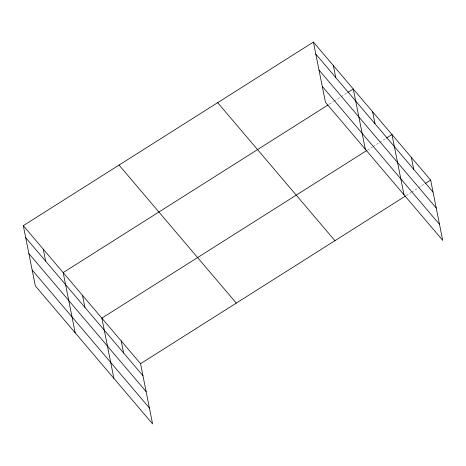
<?xml version="1.0" encoding="UTF-8"?>
<svg xmlns="http://www.w3.org/2000/svg" width="466" height="466" viewBox="0 0 466 466"><rect width="100%" height="100%" fill="white"/><g stroke="black" fill="none" stroke-linecap="round" stroke-linejoin="round"><path stroke-width="0.35" stroke-dasharray="2.33 1.75" d="M329.346 104.151L333.639 101.431M334.25 101.04L347.141 92.885M367.424 150.087L372.334 146.982M372.946 146.592L379.085 142.707M379.697 142.322L385.836 138.437M406.119 195.638L411.029 192.528M411.641 192.143L417.775 188.258M418.392 187.868L424.526 183.983"/><path stroke-width="0.7" d="M23.3 225.666L140.551 363.696L152.592 423.926L35.334 285.897L23.3 225.666L313.408 42.074L430.666 180.103L442.7 240.334L325.449 102.304L313.408 42.074M328.116 104.926L63.166 272.598L75.201 332.829M347.752 92.495L353.275 89L365.315 149.231M366.812 150.477L101.862 318.15L113.896 378.38M386.448 138.047L391.97 134.552L404.005 194.782M140.551 363.696L405.502 196.023M425.143 183.598L430.666 180.103M315.814 54.085L433.065 192.114M318.989 69.999L436.246 208.028M322.268 86.391L439.52 224.42M217.674 102.66L334.926 240.689M119.034 165.081L236.291 303.11M25.7 237.683L142.957 375.713M28.88 253.591L146.132 391.621M32.154 269.989L149.411 408.018M411.321 157.327L413.721 169.339M372.625 111.776L375.025 123.793M333.341 65.537L335.747 77.554M121.207 340.926L123.606 352.937M82.511 295.374L84.917 307.385M43.233 249.135L45.633 261.146"/></g></svg>
